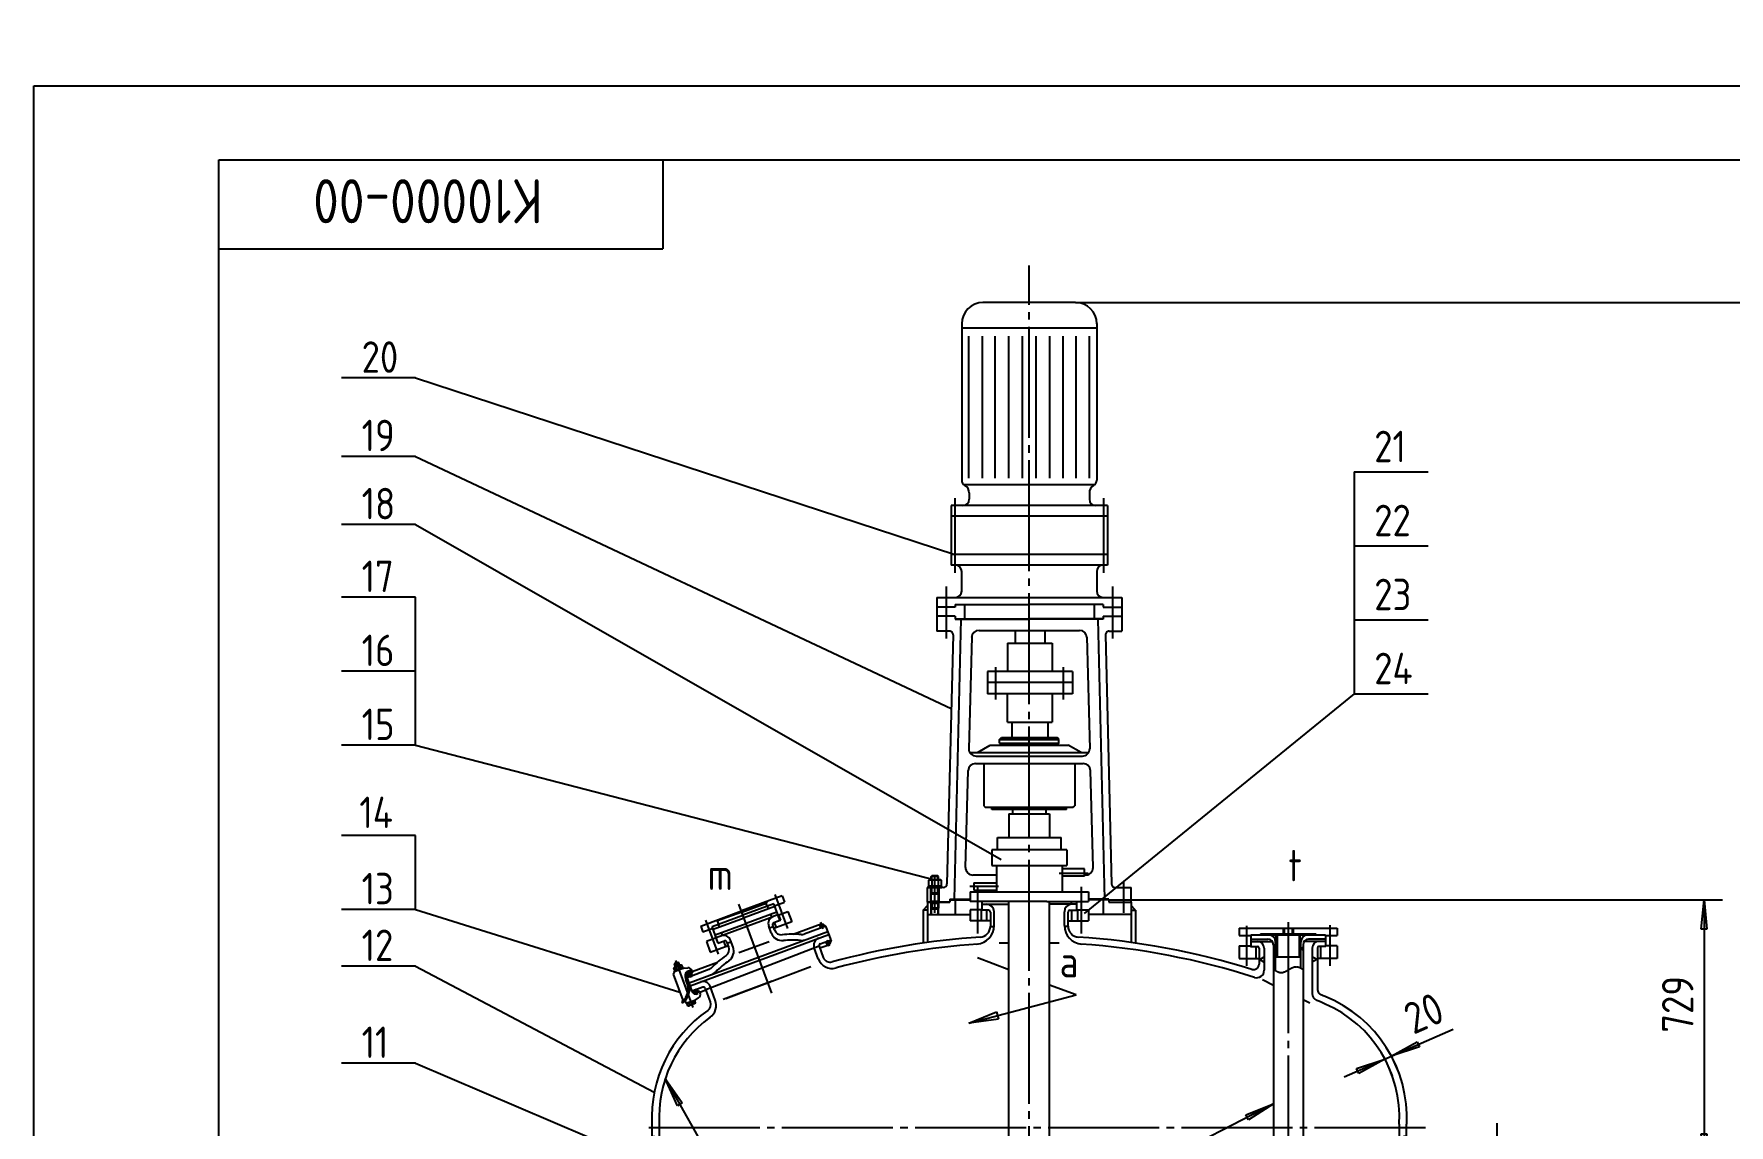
# Model space of a CAD drawing. Extents: x 900 to 66750, y -16816 to 61910.
# Drawn here: x 900.2 to 1129.3, y -3481.4 to -3333.9 of the extents above; entities that cross this region are included whole.
import ezdxf

# ---------------------------------------------------------------- set-up
doc = ezdxf.new("R2010")
doc.units = 0
doc.linetypes.add('DASHDOT', pattern=[18, 15, -1, 1, -1])
doc.layers.get('0').update_dxf_attribs({"linetype": 'DASHDOT'})
for name, color, linetype in [('1', 7, 'CONTINUOUS'), ('11', 3, 'CONTINUOUS'), ('12', 7, 'CONTINUOUS'), ('14', 3, 'CONTINUOUS'), ('16', 134, 'CONTINUOUS'), ('2', 4, 'CONTINUOUS'), ('3', 7, 'CONTINUOUS'), ('5', 3, 'DASHDOT'), ('8', 3, 'CONTINUOUS'), ('97', 1, 'CONTINUOUS')]:
    doc.layers.add(name, color=color, linetype=linetype)
doc.styles.get("Standard").update_dxf_attribs({"font": 'gbenor.shx', "bigfont": 'gbcbig.shx'})
doc.dimstyles.get("Standard").update_dxf_attribs({"dimtxt": 3.5, "dimasz": 4, "dimexe": 2, "dimexo": 0, "dimgap": 1, "dimtad": 1, "dimtoh": 1, "dimdec": 4, "dimzin": 0, "dimdsep": 46, "dimtxsty": 'Standard', "dimcen": 0, "dimadec": 0, "dimazin": 0, "dimtfac": 1, "dimtdec": 4, "dimtmove": 0, "dimatfit": 0, "dimfxl": 1, "dimtolj": 1, "dimtzin": 0, "dimarcsym": 0})

# ---------------------------------------------------------------- blocks, each defined once
blk = doc.blocks.new('Cadt1')
at = {"layer": '1'}
for p, q in [((925.15, -3924.96), (925.15, -3350.96)), ((925.15, -3350.96), (1310.15, -3350.96))]:
    blk.add_line(p, q, dxfattribs=at)
at = {"layer": '2'}
for p, q in [((900.15, -3934.96), (900.15, -3340.96)), ((900.15, -3340.96), (1320.15, -3340.96))]:
    blk.add_line(p, q, dxfattribs=at)
blk = doc.blocks.new('Cadt8')
blk.add_line((983.25, -3481.7), (1088.84, -3481.7))
at = {"layer": '1'}
for p, q in [((983.68, -3481.28), (983.68, -3482.95)), ((984.68, -3481.28), (984.68, -3482.95)), ((1084.68, -3481.28), (1084.68, -3482.95)), ((1085.68, -3482.95), (1085.68, -3481.28, 1)), ((983.68, -3482.95), (984.08, -3482.95, 6.28)), ((1085.68, -3482.95), (1085.28, -3482.95, 6.28))]:
    blk.add_line(p, q, dxfattribs=at)
for centre, radius, start, end in [((1068.04, -3480.4), 17.67, 357.1457, 427.9066), ((1068.04, -3480.32), 16.67, 356.6917, 426.526)]:
    blk.add_arc(centre, radius, start, end, dxfattribs=at)
blk = doc.blocks.new('Cadt9')
at = {"layer": '3'}
for p, q in [((1067.68, -3460.3), (1067.69, -3460.3, 1)), ((1067.69, -3460.3), (1067.69, -3460.31)), ((1067.69, -3460.31), (1067.7, -3460.31)), ((1067.7, -3460.31), (1067.71, -3460.32)), ((1067.71, -3460.32), (1067.72, -3460.33)), ((1067.72, -3460.33), (1067.73, -3460.34)), ((1067.73, -3460.34), (1067.74, -3460.35)), ((1067.74, -3460.35), (1067.76, -3460.36)), ((1067.76, -3460.36), (1067.77, -3460.37)), ((1067.77, -3460.37), (1067.78, -3460.37)), ((1067.78, -3460.37), (1067.8, -3460.38)), ((1067.8, -3460.38), (1067.81, -3460.39)), ((1067.81, -3460.39), (1067.82, -3460.4)), ((1067.82, -3460.4), (1067.84, -3460.41)), ((1067.84, -3460.41), (1067.85, -3460.43)), ((1067.85, -3460.43), (1067.87, -3460.44)), ((1067.87, -3460.44), (1067.88, -3460.45)), ((1067.88, -3460.45), (1067.9, -3460.46)), ((1067.9, -3460.46), (1067.92, -3460.47)), ((1067.92, -3460.47), (1067.94, -3460.48)), ((1067.94, -3460.48), (1067.95, -3460.49)), ((1067.95, -3460.49), (1067.97, -3460.51)), ((1067.97, -3460.51), (1067.99, -3460.52)), ((1067.99, -3460.52), (1068.01, -3460.53)), ((1068.01, -3460.53), (1068.03, -3460.54)), ((1068.03, -3460.54), (1068.05, -3460.55)), ((1068.05, -3460.55), (1068.07, -3460.56)), ((1068.07, -3460.56), (1068.09, -3460.58)), ((1068.09, -3460.58), (1068.11, -3460.59)), ((1068.11, -3460.59), (1068.13, -3460.6)), ((1068.13, -3460.6), (1068.16, -3460.61)), ((1068.16, -3460.61), (1068.18, -3460.62)), ((1068.18, -3460.62), (1068.2, -3460.63)), ((1068.2, -3460.63), (1068.22, -3460.64)), ((1068.22, -3460.64), (1068.24, -3460.65)), ((1068.24, -3460.65), (1068.27, -3460.66)), ((1068.27, -3460.66), (1068.29, -3460.67)), ((1068.29, -3460.67), (1068.31, -3460.68)), ((1068.31, -3460.68), (1068.33, -3460.69)), ((1068.33, -3460.69), (1068.35, -3460.7)), ((1068.35, -3460.7), (1068.38, -3460.71)), ((1068.38, -3460.71), (1068.4, -3460.72)), ((1068.4, -3460.72), (1068.42, -3460.72)), ((1068.42, -3460.72), (1068.44, -3460.73)), ((1068.44, -3460.73), (1068.47, -3460.74)), ((1068.47, -3460.74), (1068.49, -3460.74)), ((1068.49, -3460.74), (1068.51, -3460.75)), ((1068.51, -3460.75), (1068.53, -3460.75)), ((1068.53, -3460.75), (1068.55, -3460.76)), ((1068.55, -3460.76), (1068.58, -3460.76)), ((1068.58, -3460.76), (1068.6, -3460.76)), ((1068.6, -3460.76), (1068.62, -3460.77)), ((1068.62, -3460.77), (1068.64, -3460.77)), ((1068.64, -3460.77), (1068.66, -3460.77)), ((1068.66, -3460.77), (1068.68, -3460.77)), ((1068.68, -3460.77), (1068.7, -3460.77)), ((1068.7, -3460.77), (1068.73, -3460.77)), ((1068.73, -3460.77), (1068.75, -3460.77)), ((1068.75, -3460.77), (1068.77, -3460.77)), ((1068.77, -3460.77), (1068.79, -3460.77)), ((1068.79, -3460.77), (1068.81, -3460.77)), ((1068.81, -3460.77), (1068.83, -3460.77)), ((1068.83, -3460.77), (1068.85, -3460.76)), ((1068.85, -3460.76), (1068.87, -3460.76)), ((1068.87, -3460.76), (1068.89, -3460.76)), ((1068.89, -3460.76), (1068.91, -3460.75)), ((1068.91, -3460.75), (1068.94, -3460.75)), ((1068.94, -3460.75), (1068.96, -3460.75)), ((1068.96, -3460.75), (1068.98, -3460.74)), ((1068.98, -3460.74), (1069, -3460.74)), ((1069, -3460.74), (1069.02, -3460.73)), ((1069.02, -3460.73), (1069.04, -3460.72)), ((1069.04, -3460.72), (1069.06, -3460.72)), ((1069.06, -3460.72), (1069.08, -3460.71)), ((1069.08, -3460.71), (1069.1, -3460.7)), ((1069.1, -3460.7), (1069.12, -3460.7)), ((1069.12, -3460.7), (1069.14, -3460.69)), ((1069.14, -3460.69), (1069.16, -3460.68)), ((1069.16, -3460.68), (1069.18, -3460.67)), ((1069.18, -3460.67), (1069.2, -3460.66)), ((1069.2, -3460.66), (1069.22, -3460.66)), ((1069.22, -3460.66), (1069.25, -3460.65)), ((1069.25, -3460.65), (1069.27, -3460.64)), ((1069.27, -3460.64), (1069.29, -3460.63)), ((1069.29, -3460.63), (1069.31, -3460.62)), ((1069.31, -3460.62), (1069.33, -3460.61)), ((1069.33, -3460.61), (1069.35, -3460.6)), ((1069.35, -3460.6), (1069.37, -3460.59)), ((1069.37, -3460.59), (1069.39, -3460.58)), ((1069.39, -3460.58), (1069.41, -3460.57)), ((1069.41, -3460.57), (1069.43, -3460.56)), ((1069.43, -3460.56), (1069.45, -3460.55)), ((1069.45, -3460.55), (1069.47, -3460.54)), ((1069.47, -3460.54), (1069.49, -3460.52)), ((1069.49, -3460.52), (1069.51, -3460.51)), ((1069.51, -3460.51), (1069.53, -3460.5)), ((1069.53, -3460.5), (1069.55, -3460.49)), ((1069.55, -3460.49), (1069.57, -3460.48)), ((1069.57, -3460.48), (1069.59, -3460.47)), ((1069.59, -3460.47), (1069.61, -3460.46)), ((1069.61, -3460.46), (1069.63, -3460.44)), ((1069.63, -3460.44), (1069.65, -3460.43)), ((1069.65, -3460.43), (1069.67, -3460.42)), ((1069.67, -3460.42), (1069.69, -3460.41)), ((1069.69, -3460.41), (1069.71, -3460.4)), ((1069.71, -3460.4), (1069.73, -3460.39)), ((1069.73, -3460.39), (1069.75, -3460.37)), ((1069.75, -3460.37), (1069.77, -3460.36)), ((1069.77, -3460.36), (1069.79, -3460.35)), ((1069.79, -3460.35), (1069.81, -3460.34)), ((1069.81, -3460.34), (1069.83, -3460.33)), ((1069.83, -3460.33), (1069.85, -3460.31)), ((1069.85, -3460.31), (1069.87, -3460.3)), ((1069.87, -3460.3), (1069.89, -3460.29)), ((1069.89, -3460.29), (1069.91, -3460.28)), ((1069.91, -3460.28), (1069.93, -3460.27)), ((1069.93, -3460.27), (1069.95, -3460.26)), ((1069.95, -3460.26), (1069.97, -3460.24)), ((1069.97, -3460.24), (1069.99, -3460.23)), ((1069.99, -3460.23), (1070.01, -3460.22)), ((1070.01, -3460.22), (1070.03, -3460.21)), ((1070.03, -3460.21), (1070.05, -3460.2)), ((1070.05, -3460.2), (1070.07, -3460.19)), ((1070.07, -3460.19), (1070.09, -3460.18)), ((1070.09, -3460.18), (1070.11, -3460.17)), ((1070.11, -3460.17), (1070.13, -3460.16)), ((1070.13, -3460.16), (1070.15, -3460.15)), ((1070.15, -3460.15), (1070.17, -3460.14)), ((1070.17, -3460.14), (1070.2, -3460.13)), ((1070.2, -3460.13), (1070.22, -3460.12)), ((1070.22, -3460.12), (1070.24, -3460.11)), ((1070.24, -3460.11), (1070.26, -3460.1)), ((1070.26, -3460.1), (1070.28, -3460.09)), ((1070.28, -3460.09), (1070.3, -3460.08)), ((1070.3, -3460.08), (1070.32, -3460.08)), ((1070.32, -3460.08), (1070.34, -3460.07)), ((1070.34, -3460.07), (1070.36, -3460.06)), ((1070.36, -3460.06), (1070.38, -3460.05)), ((1070.38, -3460.05), (1070.4, -3460.04)), ((1070.4, -3460.04), (1070.42, -3460.04)), ((1070.42, -3460.04), (1070.44, -3460.03)), ((1070.44, -3460.03), (1070.46, -3460.03)), ((1070.46, -3460.03), (1070.48, -3460.02)), ((1070.48, -3460.02), (1070.5, -3460.01)), ((1070.5, -3460.01), (1070.52, -3460.01)), ((1070.52, -3460.01), (1070.54, -3460)), ((1070.54, -3460), (1070.57, -3460)), ((1070.57, -3460), (1070.59, -3460)), ((1070.59, -3460), (1070.61, -3459.99)), ((1070.61, -3459.99), (1070.63, -3459.99)), ((1070.63, -3459.99), (1070.65, -3459.99)), ((1070.65, -3459.99), (1070.67, -3459.99)), ((1070.67, -3459.99), (1070.69, -3459.99)), ((1070.69, -3459.99), (1070.72, -3459.99)), ((1070.72, -3459.99), (1070.74, -3459.98)), ((1070.74, -3459.98), (1070.76, -3459.98)), ((1070.76, -3459.98), (1070.78, -3459.99)), ((1070.78, -3459.99), (1070.8, -3459.99)), ((1070.8, -3459.99), (1070.82, -3459.99)), ((1070.82, -3459.99), (1070.85, -3459.99)), ((1070.85, -3459.99), (1070.87, -3459.99)), ((1070.87, -3459.99), (1070.89, -3459.99)), ((1070.89, -3459.99), (1070.91, -3460)), ((1070.91, -3460), (1070.93, -3460)), ((1070.93, -3460), (1070.95, -3460)), ((1070.95, -3460), (1070.98, -3460.01)), ((1070.98, -3460.01), (1071, -3460.01)), ((1071, -3460.01), (1071.02, -3460.02)), ((1071.02, -3460.02), (1071.04, -3460.02)), ((1071.04, -3460.02), (1071.06, -3460.03)), ((1071.06, -3460.03), (1071.08, -3460.03)), ((1071.08, -3460.03), (1071.1, -3460.04)), ((1071.1, -3460.04), (1071.12, -3460.05)), ((1071.12, -3460.05), (1071.14, -3460.05)), ((1071.14, -3460.05), (1071.16, -3460.06)), ((1071.16, -3460.06), (1071.18, -3460.07)), ((1071.18, -3460.07), (1071.2, -3460.08)), ((1071.2, -3460.08), (1071.22, -3460.09)), ((1071.22, -3460.09), (1071.25, -3460.1)), ((1071.25, -3460.1), (1071.27, -3460.1)), ((1071.27, -3460.1), (1071.29, -3460.11)), ((1071.29, -3460.11), (1071.31, -3460.12)), ((1071.31, -3460.12), (1071.33, -3460.14)), ((1071.33, -3460.14), (1071.35, -3460.15)), ((1071.35, -3460.15), (1071.37, -3460.16)), ((1071.37, -3460.16), (1071.39, -3460.17)), ((1071.39, -3460.17), (1071.41, -3460.18)), ((1071.41, -3460.18), (1071.44, -3460.2)), ((1071.44, -3460.2), (1071.46, -3460.21)), ((1071.46, -3460.21), (1071.48, -3460.23)), ((1071.48, -3460.23), (1071.5, -3460.24)), ((1071.5, -3460.24), (1071.53, -3460.26)), ((1071.53, -3460.26), (1071.55, -3460.27)), ((1071.55, -3460.27), (1071.57, -3460.29)), ((1071.57, -3460.29), (1071.59, -3460.3)), ((1071.59, -3460.3), (1071.62, -3460.32)), ((1071.62, -3460.32), (1071.63, -3460.33)), ((1071.63, -3460.33), (1071.65, -3460.34)), ((1071.65, -3460.34), (1071.67, -3460.36)), ((1071.67, -3460.36), (1071.68, -3460.37))]:
    blk.add_line(p, q, dxfattribs=at)
blk = doc.blocks.new('*D9')
at = {"layer": '8'}
for p, q in [((1077.24, -3474.87), (1091.98, -3468.41)), ((1083.61, -3472.08), (1087.12, -3470.13)), ((1087.42, -3470.82), (1083.61, -3472.08)), ((1087.12, -3470.13), (1087.42, -3470.82)), ((1078.92, -3473.73), (1082.73, -3472.46)), ((1082.73, -3472.46), (1079.22, -3474.41)), ((1082.67, -3472.33), (1083.73, -3474.75)), ((1083.55, -3471.95), (1084.61, -3474.37)), ((1079.22, -3474.41), (1078.92, -3473.73))]:
    blk.add_line(p, q, dxfattribs=at)
at = {"layer": '12', "insert": (1086.59, -3469.21), "char_height": 4.25, "width": 65536, "attachment_point": 7, "rotation": 23.6876}
blk.add_mtext('20', dxfattribs=at)
blk = doc.blocks.new('Cadt11')
at = {"layer": '8'}
for p, q in [((985.49, -3475.1), (987.78, -3478.4, 1)), ((987.12, -3478.77), (985.49, -3475.1)), ((985.49, -3475.1), (1001.13, -3502.91)), ((987.78, -3478.4), (987.12, -3478.77)), ((1001.13, -3502.91), (1020.33, -3502.91))]:
    blk.add_line(p, q, dxfattribs=at)
blk = doc.blocks.new('*D12')
at = {"layer": '8'}
for p, q in [((1034.68, -3652.16), (1105.58, -3652.16)), ((1102.71, -3656.16), (1103.08, -3652.16)), ((1103.08, -3652.16), (1103.46, -3656.16)), ((1103.08, -3652.16), (1103.08, -3662.16)), ((1103.46, -3656.16), (1102.71, -3656.16)), ((1103.08, -3662.16), (1102.71, -3658.16)), ((1102.71, -3658.16), (1103.46, -3658.16)), ((1103.46, -3658.16), (1103.08, -3662.16)), ((1044, -3662.16), (1105.58, -3662.16))]:
    blk.add_line(p, q, dxfattribs=at)
at = {"layer": '12', "insert": (1101.65, -3660.89), "char_height": 4.25, "width": 65536, "attachment_point": 7, "rotation": 90}
blk.add_mtext('200', dxfattribs=at)
blk = doc.blocks.new('*D26')
at = {"layer": '8'}
for p, q in [((1097.88, -3481.15), (1097.88, -3500.65)), ((1097.88, -3487.15), (1097.51, -3483.15, 1)), ((1097.51, -3483.15), (1098.26, -3483.15)), ((1098.26, -3483.15), (1097.88, -3487.15)), ((1088.28, -3487.15), (1100.38, -3487.15)), ((1086.28, -3494.65), (1100.38, -3494.65)), ((1097.51, -3498.65), (1097.88, -3494.65)), ((1097.88, -3494.65), (1098.26, -3498.65)), ((1098.26, -3498.65), (1097.51, -3498.65))]:
    blk.add_line(p, q, dxfattribs=at)
at = {"layer": '12', "insert": (1096.45, -3494.2), "char_height": 4.25, "width": 65536, "attachment_point": 7, "rotation": 90}
blk.add_mtext('150', dxfattribs=at)
blk = doc.blocks.new('Cadt28')
at = {"layer": '8'}
for p, q in [((1067.68, -3478.52), (1020.33, -3502.91)), ((1063.95, -3480.02), (1067.68, -3478.52)), ((1064.3, -3480.68), (1063.95, -3480.02)), ((1067.68, -3478.52), (1064.3, -3480.68, 1))]:
    blk.add_line(p, q, dxfattribs=at)
blk = doc.blocks.new('*D34')
at = {"layer": '8'}
for p, q in [((1045.43, -3450.93), (1128.38, -3450.93)), ((1125.51, -3454.93), (1125.88, -3450.93)), ((1125.88, -3450.93), (1126.26, -3454.93, 1)), ((1125.88, -3450.93), (1125.88, -3486.55)), ((1126.26, -3454.93), (1125.51, -3454.93)), ((1125.88, -3486.55), (1125.51, -3482.55)), ((1125.51, -3482.55), (1126.26, -3482.55)), ((1126.26, -3482.55), (1125.88, -3486.55)), ((1088.27, -3486.55), (1128.38, -3486.55))]:
    blk.add_line(p, q, dxfattribs=at)
at = {"layer": '12', "insert": (1124.45, -3468.91), "char_height": 4.25, "width": 65536, "attachment_point": 7, "rotation": 90}
blk.add_mtext('729', dxfattribs=at)
blk = doc.blocks.new('*D37')
at = {"layer": '8'}
for p, q in [((1075.63, -3599.7), (1105.68, -3599.7)), ((1102.81, -3603.7), (1103.18, -3599.7)), ((1103.18, -3599.7), (1103.56, -3603.7)), ((1103.18, -3652.16), (1103.18, -3599.7)), ((1103.56, -3603.7), (1102.81, -3603.7)), ((1103.18, -3652.16), (1102.81, -3648.16)), ((1102.81, -3648.16), (1103.56, -3648.16)), ((1103.56, -3648.16), (1103.18, -3652.16)), ((1034.68, -3652.16), (1105.68, -3652.16))]:
    blk.add_line(p, q, dxfattribs=at)
at = {"layer": '12', "insert": (1101.75, -3626.12), "char_height": 4.25, "width": 65536, "attachment_point": 7, "rotation": 90}
blk.add_mtext('1050', dxfattribs=at)
blk = doc.blocks.new('*D38')
at = {"layer": '8'}
for p, q in [((1013.81, -3780.39), (1055.55, -3724.2)), ((1052.87, -3727.19), (1055.55, -3724.2)), ((1055.55, -3724.2), (1053.47, -3727.64)), ((1053.47, -3727.64), (1052.87, -3727.19)), ((1013.81, -3780.39), (1015.89, -3776.96)), ((1016.49, -3777.4), (1013.81, -3780.39)), ((1015.89, -3776.96), (1016.49, -3777.4))]:
    blk.add_line(p, q, dxfattribs=at)
at = {"layer": '12', "insert": (1043.76, -3737.69), "char_height": 4.25, "width": 65536, "attachment_point": 7, "rotation": 53.3889}
blk.add_mtext('%%c1400', dxfattribs=at)
blk = doc.blocks.new('Cadt40')
at = {"layer": '2'}
for p, q in [((1031.93, -3460.39), (1027.7, -3458.8)), ((1026.5, -3467.6), (1041, -3463.8)), ((1041, -3463.8), (1037.43, -3462.46)), ((1026.5, -3467.6), (1030.24, -3466.1, 1)), ((1030.24, -3466.1), (1030.5, -3467.07)), ((1030.5, -3467.07), (1026.5, -3467.6))]:
    blk.add_line(p, q, dxfattribs=at)
blk = doc.blocks.new('*D42')
at = {"layer": '8'}
for p, q in [((1040.93, -3370.22), (1146.77, -3370.22)), ((1143.9, -3374.22), (1144.27, -3370.22)), ((1144.27, -3370.22), (1144.65, -3374.22)), ((1144.27, -3671.1), (1144.27, -3370.22)), ((1144.65, -3374.22), (1143.9, -3374.22)), ((1144.27, -3671.1), (1143.9, -3667.1, 1)), ((1143.9, -3667.1), (1144.65, -3667.1)), ((1144.65, -3667.1), (1144.27, -3671.1)), ((1056.13, -3671.1), (1146.77, -3671.1))]:
    blk.add_line(p, q, dxfattribs=at)
at = {"layer": '12', "insert": (1142.84, -3510.56), "char_height": 4.25, "width": 65536, "attachment_point": 7, "rotation": 90}
blk.add_mtext('6130', dxfattribs=at)

msp = doc.modelspace()

# ---------------------------------------------------------------- linework, layer by layer
for p, q in [((1034.68087, -3676.52269), (1034.68087, -3365.2474)), ((1024.63391, -3396.66307), (1024.63391, -3406.73814, 6.28319)), ((1044.7278, -3396.66307), (1044.7278, -3406.73814, 6.28319)), ((1023.43085, -3408.58673), (1023.43085, -3415.62923, 6.28319)), ((1045.93085, -3408.58673), (1045.93085, -3415.62923)), ((1030.10387, -3419.50761), (1030.10387, -3423.88061)), ((1039.25787, -3419.50761), (1039.25787, -3423.88061)), ((1021.93085, -3452.70251), (1021.93085, -3447.84838, 6.28319)), ((1038.74246, -3447.33658), (1042.65246, -3447.33658)), ((1030.51927, -3449.16215), (1026.64717, -3449.16215)), ((1027.68087, -3449.21042), (1027.68087, -3455.51042, 6.28319)), ((1041.68087, -3449.21042), (1041.68087, -3455.51042)), ((1047.43085, -3448.48341), (1047.43085, -3452.71641))]:
    msp.add_line(p, q)
at = {"layer": '1'}
for p, q in [((985.15144, -3350.95856), (985.15144, -3362.95856)), ((925.15144, -3362.95856), (985.15144, -3362.95856)), ((1040.93344, -3370.22451), (1028.42068, -3370.22451)), ((1040.93344, -3370.22451), (1028.42068, -3370.22451)), ((1025.55078, -3373.66839), (1043.80334, -3373.66839)), ((1025.55458, -3373.06317), (1025.55458, -3394.2178, 6.28319)), ((1026.52977, -3393.95446), (1026.52977, -3374.77151)), ((1028.34068, -3393.95446), (1028.34068, -3374.77151)), ((1030.08443, -3393.95446), (1030.08443, -3374.77151)), ((1031.92403, -3393.95446), (1031.92403, -3374.77151)), ((1033.76192, -3393.95446), (1033.76192, -3374.77151)), ((1035.59982, -3393.95446), (1035.59982, -3374.77151)), ((1037.4377, -3393.95446), (1037.4377, -3374.77151)), ((1039.27731, -3393.95446), (1039.27731, -3374.77151)), ((1041.02106, -3393.95446), (1041.02106, -3374.77151)), ((1042.83197, -3393.95446), (1042.83197, -3374.77151)), ((1043.80714, -3373.06317), (1043.80714, -3394.2178)), ((1025.79024, -3394.80963), (1043.57148, -3394.80963)), ((1045.24209, -3397.67953), (1024.11963, -3397.67953, 6.28319)), ((1024.11963, -3397.67953), (1024.11963, -3405.71525)), ((1026.55904, -3395.95759), (1026.55904, -3396.81856)), ((1042.80268, -3395.95759), (1042.80268, -3396.81856, 6.28319)), ((1045.24209, -3397.67953), (1045.24209, -3405.71525)), ((1045.24209, -3399.11448), (1024.11963, -3399.11448)), ((1045.24209, -3404.2803), (1024.11963, -3404.2803)), ((1045.24209, -3405.71525), (1024.11963, -3405.71525)), ((1025.55458, -3409.21653), (1025.55458, -3406.57622, 6.28319)), ((1043.80714, -3406.57622), (1043.80714, -3409.21653)), ((1022.18085, -3410.0775), (1047.18085, -3410.0775)), ((1022.18085, -3410.0775), (1022.18085, -3414.62923)), ((1024.68085, -3411.37923), (1022.18085, -3411.37923)), ((1024.68085, -3411.02923), (1024.68085, -3411.37923)), ((1024.68085, -3411.02923), (1034.68085, -3411.02923, 6.28319)), ((1025.93085, -3411.02923), (1025.93085, -3412.97923)), ((1044.68085, -3411.02923), (1034.68085, -3411.02923)), ((1043.43085, -3411.02923), (1043.43085, -3413.02923)), ((1044.68085, -3411.02923), (1044.68085, -3411.37923)), ((1044.68085, -3411.37923), (1047.18085, -3411.37923)), ((1047.18085, -3410.0775), (1047.18085, -3414.62923)), ((1024.68085, -3412.62923), (1022.18085, -3412.62923)), ((1025.4342, -3413.02923), (1024.50866, -3450.87923)), ((1024.68085, -3412.62923), (1024.68085, -3413.02923)), ((1024.68085, -3412.97923), (1034.68085, -3412.97923)), ((1024.68085, -3413.02923), (1034.68085, -3413.02923)), ((1044.68085, -3412.97923), (1034.68085, -3412.97923)), ((1044.68085, -3413.02923), (1034.68085, -3413.02923)), ((1043.92753, -3413.02923), (1044.85308, -3450.87923)), ((1044.68085, -3412.62923), (1047.18085, -3412.62923)), ((1044.68085, -3412.62923), (1044.68085, -3413.02923)), ((1023.88307, -3414.62923), (1022.18085, -3414.62923)), ((1024.38294, -3415.14057), (1023.56013, -3448.78923)), ((1026.89959, -3415.42734), (1026.50364, -3430.53898)), ((1027.89438, -3414.52923), (1041.46732, -3414.52923, 6.28319)), ((1032.75644, -3414.52923), (1032.75644, -3416.27077)), ((1036.7743, -3414.52923), (1036.7743, -3416.27077)), ((1042.46215, -3415.42734), (1042.85809, -3430.53898, 6.28319)), ((1044.97876, -3415.14057), (1045.80157, -3448.78923)), ((1045.47864, -3414.62923), (1047.18085, -3414.62923)), ((1031.75197, -3416.27077), (1037.77876, -3416.27077)), ((1031.75197, -3416.27077), (1031.75197, -3420.07003)), ((1037.77876, -3416.27077), (1037.77876, -3420.07003)), ((1040.50517, -3420.07003), (1029.02557, -3420.07003)), ((1029.02557, -3420.07003), (1029.02557, -3423.1236)), ((1040.50517, -3420.07003), (1040.50517, -3423.1236)), ((1040.50517, -3421.59681), (1029.02557, -3421.59681)), ((1040.50517, -3423.1236), (1029.02557, -3423.1236)), ((1031.75197, -3426.92286), (1031.75197, -3423.1236)), ((1037.77876, -3423.1236), (1037.77876, -3426.92286)), ((1031.75197, -3426.92286), (1037.77876, -3426.92286)), ((1032.32595, -3427.03278), (1032.32595, -3429.02923)), ((1037.20478, -3426.92286), (1037.20478, -3429.02923)), ((1030.67335, -3429.27923), (1030.92335, -3429.02923)), ((1030.67335, -3429.27923), (1038.68835, -3429.27923)), ((1030.67335, -3429.77923), (1030.67335, -3429.27923, 6.28319)), ((1030.67335, -3429.77923), (1038.68835, -3429.77923)), ((1030.67335, -3429.77923), (1030.92367, -3430.02955)), ((1030.92335, -3429.02923), (1038.43835, -3429.02923)), ((1038.68835, -3429.77923), (1038.43803, -3430.02955)), ((1038.68835, -3429.27923), (1038.43835, -3429.02923)), ((1038.68835, -3429.77923), (1038.68835, -3429.27923)), ((1026.78639, -3431.02923), (1042.64414, -3431.02923)), ((1027.50359, -3431.52923), (1041.85814, -3431.52923)), ((1027.68285, -3431.02923), (1029.4149, -3430.02923)), ((1029.4149, -3430.02923), (1039.9468, -3430.02923)), ((1041.67885, -3431.02923), (1039.9468, -3430.02923)), ((1026.06546, -3446.58082), (1026.4208, -3433.45147)), ((1027.41778, -3432.52923), (1041.94396, -3432.52923, 6.28319)), ((1028.53385, -3432.52923), (1028.53385, -3438.22923)), ((1040.82785, -3432.52923), (1040.82785, -3438.22923)), ((1043.29627, -3446.58082), (1042.94093, -3433.45147)), ((1028.53385, -3438.22923), (1028.78385, -3438.47923)), ((1040.57785, -3438.47923), (1028.78385, -3438.47923)), ((1029.64135, -3438.72923), (1029.64135, -3438.47923)), ((1039.72035, -3438.72923), (1029.64135, -3438.72923)), ((1032.43085, -3438.72923), (1032.43085, -3439.32923)), ((1036.93085, -3438.72923), (1036.93085, -3439.32923)), ((1039.72035, -3438.72923), (1039.72035, -3438.47923)), ((1040.57785, -3438.47923), (1040.82785, -3438.22923)), ((1031.93087, -3439.32923), (1037.43087, -3439.32923)), ((1031.93087, -3439.32923), (1031.93087, -3442.52923)), ((1037.43087, -3439.32923), (1037.43087, -3442.52923)), ((1021.43085, -3447.79173), (1021.53085, -3447.69173)), ((1022.43085, -3447.79173), (1021.43085, -3447.79173)), ((1021.43085, -3448.22923), (1021.43085, -3447.79173)), ((1022.33085, -3447.69173), (1021.53085, -3447.69173)), ((1022.43085, -3447.79173), (1022.33085, -3447.69173)), ((1022.43085, -3448.22923), (1022.43085, -3447.79173)), ((1027.07164, -3447.58306), (1030.2439, -3447.58306)), ((1001.28959, -3450.4148), (995.77918, -3452.45218)), ((1001.28959, -3450.4148), (1001.6017, -3451.25895)), ((1020.93085, -3451.27923), (1020.93085, -3449.27923)), ((1023.06023, -3449.27923), (1020.93085, -3449.27923)), ((1021.00585, -3449.12923), (1022.85585, -3449.12923)), ((1021.00585, -3449.27923), (1021.00585, -3449.12923)), ((1021.00585, -3449.27923), (1022.85585, -3449.27923)), ((1021.08907, -3448.29434), (1021.20185, -3448.22923)), ((1021.08907, -3449.08923), (1021.08907, -3448.29434)), ((1022.77263, -3449.08923), (1021.08907, -3449.08923)), ((1021.20185, -3448.22923), (1022.65985, -3448.22923, 6.28319)), ((1021.20185, -3449.08923), (1021.20185, -3449.12923)), ((1021.20185, -3449.12923), (1022.65985, -3449.12923)), ((1021.35585, -3451.27923), (1021.35585, -3449.27923)), ((1021.40585, -3449.27923), (1021.40585, -3449.12923)), ((1021.43085, -3449.99173), (1021.43085, -3449.27923)), ((1021.43085, -3449.99173), (1022.43085, -3449.99173)), ((1021.53085, -3450.09173), (1021.43085, -3449.99173)), ((1021.43085, -3450.17923), (1021.53085, -3450.09173)), ((1022.43085, -3450.17923), (1021.43085, -3450.17923)), ((1021.43085, -3451.19173), (1021.43085, -3450.17923)), ((1021.50996, -3448.29434), (1021.50996, -3449.08923)), ((1021.59752, -3450.09173), (1022.26418, -3450.09173)), ((1022.33085, -3450.09173), (1022.43085, -3449.99173)), ((1022.43085, -3450.17923), (1022.33085, -3450.09173)), ((1022.35174, -3448.29434), (1022.35174, -3449.08923)), ((1022.43085, -3449.99173), (1022.43085, -3449.27923)), ((1022.43085, -3451.19173), (1022.43085, -3450.17923)), ((1022.45585, -3449.27923), (1022.45585, -3449.12923)), ((1022.50585, -3451.27923), (1022.50585, -3449.27923)), ((1022.65985, -3448.22923), (1022.77263, -3448.29434)), ((1022.65985, -3449.12923), (1022.65985, -3449.08923)), ((1022.77263, -3448.29434), (1022.77263, -3449.08923)), ((1022.85585, -3449.27923), (1022.85585, -3449.12923)), ((1046.30147, -3449.27923), (1048.43085, -3449.27923)), ((1046.30147, -3449.27923), (1047.93085, -3449.27923)), ((1048.43085, -3451.27923), (1048.43085, -3449.27923)), ((990.26876, -3454.48957), (995.77918, -3452.45218)), ((995.83119, -3452.59287), (992.54839, -3453.80663)), ((995.83119, -3452.59287), (999.114, -3451.37911)), ((1000.1611, -3451.47174), (995.98725, -3453.01495)), ((1000.29981, -3451.84692), (996.12596, -3453.39013)), ((1000.57724, -3452.59727), (996.40339, -3454.14048)), ((999.20267, -3451.1864), (999.114, -3451.37911)), ((999.27005, -3451.80119), (999.114, -3451.37911)), ((999.45566, -3452.15903), (999.31695, -3451.78385)), ((1000.99339, -3453.7228), (1000.1611, -3451.47174)), ((1000.26513, -3451.75312), (1001.6017, -3451.25895)), ((1000.7333, -3453.01935), (1002.06987, -3452.52517)), ((1002.06987, -3452.52517), (1002.59005, -3453.93209)), ((1020.33085, -3452.32923), (1020.93085, -3451.72923)), ((1020.93085, -3452.32923), (1020.33085, -3452.32923)), ((1020.33085, -3452.32923), (1020.33085, -3456.79456)), ((1020.93085, -3451.27923), (1023.93085, -3451.27923)), ((1023.93085, -3451.27923), (1020.93085, -3451.27923)), ((1020.93085, -3451.27923), (1020.93085, -3456.71028)), ((1021.43085, -3451.19173), (1021.53085, -3451.27923)), ((1022.43085, -3451.19173), (1021.43085, -3451.19173)), ((1021.53085, -3451.27923), (1021.43085, -3451.37923)), ((1021.43085, -3451.37923), (1022.43085, -3451.37923)), ((1021.43085, -3451.37923), (1021.43085, -3452.09173)), ((1022.43085, -3452.09173), (1021.43085, -3452.09173)), ((1021.43085, -3452.09173), (1021.53085, -3452.19173)), ((1021.48085, -3452.92923), (1021.48085, -3452.14173)), ((1022.33085, -3452.19173), (1021.53085, -3452.19173)), ((1021.59752, -3451.27923), (1022.26418, -3451.27923)), ((1022.43085, -3451.19173), (1022.33085, -3451.27923)), ((1022.33085, -3451.27923), (1022.43085, -3451.37923)), ((1022.43085, -3452.09173), (1022.33085, -3452.19173)), ((1022.38085, -3452.92923), (1022.38085, -3452.14173)), ((1022.43085, -3451.37923), (1022.43085, -3452.09173)), ((1023.93085, -3450.87923), (1023.93085, -3451.27923, 6.28319)), ((1023.93085, -3450.87923), (1026.68087, -3450.87923, 6.28319)), ((1023.93085, -3450.92923), (1023.93085, -3451.27923)), ((1023.93085, -3450.92923), (1026.68087, -3450.92923)), ((1024.68087, -3450.92923), (1024.68087, -3452.92923)), ((1031.93087, -3595.644), (1031.93087, -3451.15216)), ((1031.93087, -3516.32075), (1031.93087, -3451.42988)), ((1037.43087, -3644.9411), (1037.43087, -3451.15216)), ((1045.43085, -3450.87923), (1042.68087, -3450.87923)), ((1045.43085, -3450.92923), (1042.68087, -3450.92923)), ((1044.68087, -3450.92923), (1044.68087, -3452.92923)), ((1045.43085, -3450.87923), (1045.43085, -3451.27923)), ((1045.43085, -3450.92923), (1045.43085, -3451.27923, 6.28319)), ((1045.43085, -3451.27923), (1048.43088, -3451.27923)), ((1045.43085, -3451.27923), (1048.43085, -3451.27923)), ((1048.43088, -3451.27923), (1048.43088, -3456.71028)), ((1049.03088, -3452.32923), (1048.43088, -3451.72923)), ((1048.43088, -3452.32923), (1049.03088, -3452.32923)), ((1049.03088, -3452.32923), (1049.03088, -3456.79456)), ((990.26876, -3454.48957), (990.58087, -3455.33371)), ((991.91744, -3454.83954), (990.58087, -3455.33371)), ((991.8134, -3454.55816), (995.98725, -3453.01495)), ((992.64569, -3456.80922), (991.8134, -3454.55816)), ((991.95212, -3454.93334), (996.12596, -3453.39013)), ((992.22955, -3455.68369), (996.40339, -3454.14048)), ((992.35568, -3453.71796), (992.54839, -3453.80663, 6.28319)), ((992.36826, -3456.05887), (1000.0594, -3453.2152)), ((992.70445, -3454.22871), (992.54839, -3453.80663)), ((992.79627, -3454.62123), (992.65755, -3454.24605)), ((999.80813, -3455.4192), (999.46824, -3454.49993)), ((999.55494, -3454.73442), (1000.07081, -3454.54369)), ((999.87181, -3453.28456), (999.73309, -3452.90938)), ((1000.24754, -3455.02168), (1000.00145, -3454.3561)), ((1000.71596, -3452.97245), (1000.0594, -3453.2152)), ((1001.04029, -3453.70546), (1000.14924, -3454.03491)), ((1000.99339, -3453.7228), (1000.14924, -3454.03491, 6.28319)), ((1002.59005, -3453.93209), (1000.17485, -3454.82507)), ((1000.50313, -3454.70369), (1000.24303, -3454.00023)), ((1000.99339, -3453.7228), (1000.71596, -3452.97245)), ((1000.78019, -3453.00201), (1001.04029, -3453.70546)), ((1002.75124, -3455.59867), (1006.55157, -3454.19357)), ((1007.19393, -3454.48915), (1004.25854, -3455.57446)), ((1007.19393, -3454.48915), (1006.77015, -3454.21567)), ((1007.88751, -3456.36503), (1007.19393, -3454.48915)), ((1020.93085, -3452.92923), (1026.68087, -3452.92923)), ((1048.43088, -3452.92923), (1042.68087, -3452.92923)), ((1063.05587, -3454.75989), (1063.05587, -3455.75989)), ((1063.05587, -3454.75989), (1076.30587, -3454.75989)), ((1069.14087, -3454.75989), (1069.14087, -3455.55989)), ((1070.22087, -3454.75989), (1070.22087, -3455.55989)), ((1076.30587, -3454.75989), (1076.30587, -3455.75989)), ((988.7125, -3462.17527), (1007.47136, -3455.2395)), ((988.85121, -3462.55045), (1007.61008, -3455.61468)), ((1006.28489, -3457.22097), (990.973, -3463.09866)), ((992.3856, -3456.10576), (991.04903, -3456.59994)), ((991.04903, -3456.59994), (991.56922, -3458.00685)), ((991.56922, -3458.00685), (993.98442, -3457.11387)), ((992.3387, -3456.1231), (992.5988, -3456.82656)), ((992.5988, -3456.82656), (993.48984, -3456.49711)), ((993.21241, -3455.74676), (993.0737, -3455.37158)), ((993.65614, -3457.23525), (993.39605, -3456.53179, 6.28319)), ((994.05711, -3457.31048), (993.81103, -3456.6449, 6.28319)), ((994.39625, -3456.64176), (993.88038, -3456.83249)), ((994.64944, -3457.32654), (994.30955, -3456.40727, 6.28319)), ((999.53981, -3456.6058), (995.41765, -3458.1299, 6.28319)), ((1006.28489, -3457.22097), (1006.84208, -3458.72799, 6.28319)), ((1006.38995, -3457.45181), (1007.59193, -3457.0074)), ((1006.4337, -3456.90255), (1007.88751, -3456.36503, 6.28319)), ((1007.88751, -3456.36503), (1007.74306, -3456.84998)), ((1031.93087, -3456.80281), (1030.63143, -3456.80281)), ((1038.70781, -3456.80281), (1037.43087, -3456.80281, 6.28319)), ((1063.05587, -3455.75989), (1064.63087, -3455.75989)), ((1063.05587, -3457.15989), (1064.63087, -3457.15989)), ((1063.05587, -3457.15989), (1063.05587, -3458.85989)), ((1064.58087, -3457.25989), (1064.58087, -3457.15989)), ((1064.58087, -3457.25989), (1065.53087, -3457.25989)), ((1064.63087, -3455.65989), (1066.98087, -3455.65989)), ((1064.63087, -3455.65989), (1064.63087, -3456.55989)), ((1064.63087, -3456.25989), (1066.93087, -3456.25989)), ((1064.63087, -3456.55989), (1064.63087, -3457.25989)), ((1064.63087, -3456.55989), (1067.53087, -3456.55989, 6.28319)), ((1064.63087, -3457.25989), (1065.55246, -3457.25989, 6.28319)), ((1065.30587, -3457.25989), (1065.30587, -3458.85989)), ((1065.93087, -3455.55989), (1073.43087, -3455.55989, 6.28319)), ((1065.93087, -3455.55989), (1065.93087, -3455.65989)), ((1066.90283, -3455.65989), (1072.38087, -3455.65989, 6.28319)), ((1067.68087, -3457.03483), (1067.68087, -3585.47423, 6.28319)), ((1067.98087, -3457.50989), (1067.68087, -3457.33668)), ((1067.98087, -3460.51012), (1067.98087, -3456.65989)), ((1068.20587, -3455.65989), (1068.20587, -3458.65989)), ((1071.15587, -3455.65989), (1071.15587, -3458.65989)), ((1071.38087, -3460.16523), (1071.38087, -3456.65989)), ((1071.38087, -3457.50989), (1071.68087, -3457.33668)), ((1071.68087, -3457.00989), (1071.68087, -3585.47423)), ((1074.73087, -3456.55989), (1071.83087, -3456.55989, 6.28319)), ((1074.73087, -3456.55989), (1072.20587, -3456.55989)), ((1072.38087, -3455.65989), (1074.73087, -3455.65989)), ((1074.73087, -3456.25989), (1072.43087, -3456.25989)), ((1073.43087, -3455.55989), (1073.43087, -3455.65989)), ((1074.78087, -3457.25989), (1073.82279, -3457.25989)), ((1074.73087, -3457.25989), (1073.83087, -3457.25989)), ((1074.05587, -3457.25989), (1074.05587, -3458.85989)), ((1074.73087, -3455.65989), (1074.73087, -3456.55989)), ((1074.73087, -3455.75989), (1076.30587, -3455.75989)), ((1074.73087, -3456.55989), (1074.73087, -3457.25989)), ((1076.30587, -3457.15989), (1074.73087, -3457.15989)), ((1074.78087, -3457.25989), (1074.78087, -3457.15989)), ((1076.30587, -3457.15989), (1076.30587, -3458.85989, 6.28319)), ((986.71769, -3459.60219), (987.28046, -3459.39412)), ((986.76203, -3459.50583), (986.71769, -3459.60219)), ((986.8801, -3460.04147), (986.71769, -3459.60219)), ((986.76203, -3459.50583), (987.18411, -3459.34978)), ((987.18411, -3459.34978), (987.28046, -3459.39412)), ((987.44287, -3459.83341), (987.28046, -3459.39412)), ((989.12577, -3460.63646), (992.53097, -3459.37745)), ((1006.1645, -3458.9139), (1005.61201, -3457.41959, 6.28319)), ((1063.05587, -3458.85989), (1065.73087, -3458.85989)), ((1065.73087, -3457.45989), (1065.73087, -3459.63616)), ((1065.83087, -3459.00659), (1065.73087, -3459.00659)), ((1065.83087, -3459.00659), (1066.43087, -3458.66018)), ((1065.83087, -3459.00659), (1066.43087, -3459.353)), ((1066.43087, -3457.45989), (1066.43087, -3460.4747, 6.28319)), ((1067.98087, -3457.50989), (1067.68087, -3457.68309, 6.28319)), ((1067.98087, -3458.65989), (1071.38087, -3458.65989)), ((1071.38087, -3457.50989), (1071.68087, -3457.68309)), ((1072.93087, -3457.45989), (1072.93087, -3463.61841, 6.28319)), ((1073.53087, -3459.00659), (1072.93087, -3458.66018)), ((1073.53087, -3459.00659), (1072.93087, -3459.353)), ((1073.63087, -3459.00659), (1073.53087, -3459.00659)), ((1073.63087, -3457.45989), (1073.63087, -3463.08445, 6.28319)), ((1076.30587, -3458.85989), (1073.63087, -3458.85989)), ((986.72052, -3460.61914), (986.56661, -3460.99588)), ((986.56661, -3460.99588), (987.87098, -3464.52393, 6.28319)), ((986.64998, -3460.12655), (986.64487, -3460.18841)), ((986.76407, -3460.51083), (986.64487, -3460.18841)), ((986.76407, -3460.51083), (986.64487, -3460.18841)), ((986.64998, -3460.12655), (987.67299, -3459.74833, 6.28319)), ((986.69053, -3460.53802), (986.83442, -3460.48483)), ((986.72052, -3460.61914), (986.69053, -3460.53802)), ((986.72052, -3460.61914), (987.63131, -3460.28241)), ((986.76407, -3460.51083), (987.83632, -3460.11441, 6.28319)), ((987.76597, -3460.14042), (986.83442, -3460.48483)), ((987.03213, -3460.41173), (986.91943, -3460.10689)), ((987.56826, -3460.21352), (987.45556, -3459.90868)), ((987.61157, -3460.2897), (987.93985, -3460.16833)), ((987.67299, -3459.74833), (987.71712, -3459.79199)), ((987.83632, -3460.11441), (987.71712, -3459.79199)), ((987.83632, -3460.11441), (987.71712, -3459.79199)), ((987.76597, -3460.14042), (987.90986, -3460.08722)), ((987.90986, -3460.08722), (987.93985, -3460.16833)), ((987.93985, -3460.16833), (988.53232, -3460.13973)), ((988.44106, -3462.22196), (988.26883, -3461.75611, 6.28319)), ((988.43507, -3461.42492), (991.37046, -3460.33961)), ((989.12864, -3463.3008), (988.43507, -3461.42492)), ((988.45171, -3461.697), (988.62117, -3462.15537)), ((988.73064, -3460.78255), (988.83899, -3460.74249)), ((989.13078, -3460.79419), (989.05965, -3460.82049)), ((989.07471, -3460.49836), (989.16034, -3460.72995, 6.28319)), ((993.65688, -3464.28412), (1005.17481, -3459.96849)), ((1066.1862, -3461.7269), (1067.68087, -3462.47423)), ((988.5425, -3461.94257), (988.8701, -3462.82866)), ((988.95888, -3463.01825), (989.22194, -3463.47578, 6.28319)), ((990.58246, -3462.76328), (989.12864, -3463.3008, 6.28319)), ((989.50861, -3464.5247), (989.99669, -3464.18959)), ((989.83904, -3463.57123), (989.77101, -3463.59638)), ((990.01325, -3463.32528), (989.96298, -3463.34386)), ((990.14172, -3463.3844), (990.20126, -3463.54545, 6.28319)), ((990.973, -3463.15197), (990.16609, -3463.45031)), ((991.58105, -3464.74323), (990.90364, -3462.91107)), ((991.62956, -3462.85591), (990.973, -3463.09866, 6.28319)), ((992.24049, -3464.50827), (991.53498, -3462.6001, 6.28319)), ((999.93679, -3461.93112), (993.30514, -3464.41592)), ((987.74151, -3464.67841), (987.81186, -3464.65241)), ((987.74183, -3464.67927), (987.82273, -3464.89808, 6.28319)), ((988.29141, -3464.8681), (988.17923, -3464.56466)), ((989.47167, -3464.53771), (988.39942, -3464.93413)), ((988.51862, -3465.25655), (988.39942, -3464.93413)), ((988.41988, -3464.92721), (988.68532, -3464.82908)), ((988.56275, -3465.30021), (988.51862, -3465.25655)), ((989.58576, -3464.92199), (988.56275, -3465.30021)), ((988.60747, -3464.85786), (988.60726, -3464.85729)), ((988.66748, -3464.83503), (988.78018, -3465.13986)), ((988.68511, -3464.82851), (988.68532, -3464.82908)), ((989.18598, -3464.64333), (989.18619, -3464.6439)), ((989.18619, -3464.6439), (989.50861, -3464.5247)), ((989.20361, -3464.63681), (989.31631, -3464.94165)), ((989.26404, -3464.61512), (989.26383, -3464.61455)), ((989.59087, -3464.86013), (989.47167, -3464.53771)), ((989.58576, -3464.92199), (989.59087, -3464.86013, 6.28319)), ((1072.5905, -3464.92905), (1071.68087, -3464.47423, 6.28319))]:
    msp.add_line(p, q, dxfattribs=at)
for centre in [(1006.63826, -3454.42805), (1007.50524, -3456.77291), (988.81734, -3461.01704), (989.68431, -3463.3619)]:
    msp.add_circle(centre, 0.25, dxfattribs=at)
for centre, radius, start, end in [((1028.42068, -3373.09441), 2.8699, 90, 180), ((1040.93344, -3373.09441), 2.8699, 0, 90), ((1026.41555, -3394.2178), 0.86097, 180, 240), ((1025.41108, -3395.95759), 1.14796, 0, 60), ((1043.95064, -3395.95759), 1.14796, 120, 180), ((1042.94617, -3394.2178), 0.86097, 300, 360), ((1025.69807, -3396.81856), 0.86097, 270, 360), ((1043.66365, -3396.81856), 0.86097, 180, 270), ((1024.69361, -3406.57622), 0.86097, 0, 90), ((1044.66811, -3406.57622), 0.86097, 90, 180), ((1024.69361, -3409.21653), 0.86097, 270, 360), ((1044.66811, -3409.21653), 0.86097, 180, 270), ((1023.88307, -3415.12923), 0.5, 358.6999704, 450), ((1027.89438, -3415.52923), 1, 90, 179.1521204), ((1041.46732, -3415.52923), 1, 0.8478796, 90), ((1045.47864, -3415.12923), 0.5, 90, 181.3000296), ((1027.50359, -3430.52923), 1, 178.8004704, 270), ((1041.85814, -3430.52923), 1, 270, 361.1995296), ((1027.41778, -3433.52923), 1, 90, 178.8004704), ((1041.94396, -3433.52923), 1, 1.1995296, 90), ((1027.06538, -3446.59373), 1, 179.2602167, 270), ((1042.29633, -3446.59373), 1, 262.3030712, 360.7397833), ((1021.29952, -3448.59373), 0.36595, 54.8960906, 125.1039094), ((1021.93085, -3449.62212), 1.39289, 72.4120462, 107.5879538), ((1022.56218, -3448.59373), 0.36595, 54.8960906, 125.1039094), ((1023.06023, -3448.77923), 0.5, 270, 358.8544642), ((1046.30147, -3448.77923), 0.5, 181.1455358, 270), ((1000.40619, -3454.15314), 1, 110.2910149, 200.2910149), ((1000.23594, -3454.2694), 0.25, 110.2910149, 200.2910149), ((1001.18548, -3454.67489), 1, 200.2910149, 275.4609894), ((993.37161, -3456.75406), 1, 20.2910149, 110.2910149), ((993.57654, -3456.7316), 0.25, 20.2910149, 110.2910149), ((993.11917, -3457.65727), 1, 305.1210404, 380.2910149), ((993.14873, -3457.8814), 1.6, 305.4826444, 380.2910149), ((1001.30884, -3454.86434), 1.6, 200.2910149, 275.0997412), ((1002.7843, -3471.39864), 15.8, 86.1519789, 95.4609894), ((1002.7843, -3471.39864), 15, 86.2965185, 95.0993475), ((1003.88238, -3454.43414), 2, 266.2965185, 290.2910149), ((1003.91176, -3454.63651), 1, 266.1519789, 290.2910149), ((1006.54995, -3457.0728), 1, 110.2910149, 200.2910149), ((1006.52039, -3457.13704), 0.25, 110.2910149, 200.2910149), ((1034.68087, -3556.76994), 101, 93.7295057, 105.2917259), ((1034.68087, -3556.67988), 100, 93.9958439, 105.1401588), ((1034.68087, -3556.76994), 101, 72.6751645, 86.2704943), ((1034.68087, -3556.67988), 100, 72.2745948, 86.0041561), ((1065.53087, -3457.45989), 0.9, 0, 90), ((1065.53087, -3457.45989), 0.2, 0, 90), ((1066.93087, -3457.00989), 0.75, 0, 90), ((1066.98087, -3456.65989), 1, 0, 90), ((1072.38087, -3456.65989), 1, 90, 180), ((1072.43087, -3457.00989), 0.75, 90, 180), ((1073.83087, -3457.45989), 0.9, 90, 180), ((1073.83087, -3457.45989), 0.2, 90, 180), ((1002.7843, -3471.39864), 15.8, 125.1210404, 134.4300509), ((1002.7843, -3471.39864), 15, 125.4826444, 134.2855113), ((1008.04039, -3458.22032), 2, 200.2910149, 285.1401588), ((1007.78002, -3458.3812), 1, 200.2910149, 285.2917259), ((986.8196, -3460.24896), 0.17363, 54.9046661, 165.6753339), ((987.36332, -3460.48336), 0.58203, 80.8815139, 139.6984861), ((987.62379, -3459.95164), 0.17363, 54.9046661, 165.6753339), ((989.57865, -3461.28036), 1.39354, 164.3374369, 200.29), ((988.77805, -3461.13783), 0.5895, 54.0389886, 156.6461719), ((989.57865, -3461.28036), 1.20149, 164.3374369, 200.29), ((988.77805, -3461.13783), 0.4, 54.0389886, 152.9619454), ((988.55884, -3460.68909), 0.55, 20.29, 92.7644316), ((989.04231, -3460.77359), 0.05, 234.0389886, 290.29), ((989.11344, -3460.74729), 0.05, 290.29, 380.29), ((991.02367, -3459.40166), 1, 290.2910149, 314.4300509), ((990.91432, -3459.22886), 2, 290.2910149, 314.2855113), ((1064.98087, -3459.63616), 0.75, 252.6751645, 360), ((1065.43087, -3460.4747), 1, 252.2745948, 360), ((986.3701, -3462.98762), 2.4, 307.2477633, 380.29), ((986.3701, -3462.98762), 2.20797, 311.4688783, 380.29), ((990.04254, -3462.39519), 1.25, 200.29, 209.8971045), ((989.56871, -3463.2764), 0.4, 209.8161457, 350.29), ((989.68539, -3463.73617), 0.55, 304.4726036, 380.29), ((990.04792, -3463.41907), 0.1, 20.29, 110.29), ((990.60492, -3462.96821), 1, 20.2910149, 110.2910149), ((990.66915, -3462.99777), 0.25, 20.2910149, 110.2910149), ((1073.93087, -3463.61841), 1, 180, 247.1317227), ((1074.38087, -3463.08445), 0.75, 180, 247.0347984), ((1034.68087, -3556.76994), 101, 66.6691727, 67.0347984), ((1001.32562, -3480.3978), 17.66667, 124.909194, 182.8542873), ((987.77718, -3464.55861), 0.1, 290.29, 380.29), ((988.38521, -3464.83342), 0.1, 200.29, 290.29), ((988.61195, -3465.0969), 0.17363, 234.9046661, 345.6753339), ((988.87242, -3464.56518), 0.58203, 260.8815139, 319.6984861), ((989.41614, -3464.79958), 0.17363, 234.9046661, 345.6753339), ((990.6431, -3465.09001), 1, 304.909194, 380.2910149), ((990.3646, -3465.20184), 2, 305.9361512, 380.2910149), ((1034.68087, -3556.67988), 100, 66.4218215, 67.1317227), ((1001.31976, -3480.31571), 16.66667, 125.9361512, 183.3083381)]:
    msp.add_arc(centre, radius, start, end, dxfattribs=at)
at = {"layer": '14'}
for p, q in [((1069.00587, -3454.75989), (1069.00587, -3455.55989)), ((1070.35587, -3454.75989), (1070.35587, -3455.55989))]:
    msp.add_line(p, q, dxfattribs=at)
at = {"layer": '16'}
for p, q in [((1030.38087, -3442.52923), (1038.98087, -3442.52923)), ((1030.38087, -3444.19572), (1030.38087, -3442.52923)), ((1038.98087, -3444.19572), (1038.98087, -3442.52923)), ((1039.74344, -3444.19572), (1029.61829, -3444.19572)), ((1029.61829, -3444.19572), (1029.61829, -3446.29934)), ((1039.74344, -3444.19572), (1039.74344, -3446.29934)), ((1029.61829, -3446.29934), (1039.74344, -3446.29934)), ((1030.2439, -3446.29934), (1030.2439, -3449.85216)), ((1039.11783, -3446.29934), (1039.11783, -3449.85216)), ((1042.16239, -3446.73658), (1039.11783, -3446.73658)), ((1042.16239, -3447.73658), (1039.11783, -3447.73658)), ((1042.16239, -3447.73658), (1042.16239, -3446.73658)), ((1026.68087, -3449.85216), (1026.68087, -3451.15216)), ((1026.68087, -3449.85216), (1042.68087, -3449.85216)), ((1027.16934, -3448.66215), (1027.16934, -3449.66215)), ((1027.16934, -3448.66215), (1030.2439, -3448.66215)), ((1027.16934, -3449.66215), (1030.2439, -3449.66215)), ((1042.68087, -3449.85216), (1042.68087, -3451.15216)), ((1037.05587, -3451.15216), (1026.68087, -3451.15216)), ((1026.68087, -3452.29041), (1026.68087, -3453.79041)), ((1028.28087, -3452.29041), (1026.68087, -3452.29041)), ((1028.18087, -3452.29041), (1028.18087, -3453.79041)), ((1029.18087, -3452.35216), (1028.18087, -3452.35216)), ((1028.28087, -3451.15216), (1028.28087, -3452.35216)), ((1028.28087, -3451.55216), (1031.93087, -3451.55216, 6.28319)), ((1028.93087, -3453.79041), (1028.93087, -3452.35216)), ((1029.43087, -3452.60216), (1029.43087, -3454.49472, 6.28319)), ((1029.93087, -3454.43888), (1029.93087, -3452.55216)), ((1037.05587, -3451.15216), (1042.68087, -3451.15216)), ((1041.08087, -3451.55216), (1037.43087, -3451.55216)), ((1039.43087, -3454.43888), (1039.43087, -3452.55216, 6.28319)), ((1039.93087, -3454.49472), (1039.93087, -3452.60216)), ((1040.18087, -3452.35216), (1041.18087, -3452.35216)), ((1040.36087, -3451.15216), (1040.36087, -3451.55216)), ((1040.43087, -3453.79041), (1040.43087, -3452.35216)), ((1041.08087, -3451.15216), (1041.08087, -3452.35216)), ((1041.08087, -3452.29041), (1042.68087, -3452.29041)), ((1041.18087, -3452.29041), (1041.18087, -3453.79041)), ((1042.68087, -3452.29041), (1042.68087, -3453.79041)), ((1029.43087, -3453.79041), (1026.68087, -3453.79041)), ((1029.43087, -3454.55216), (1029.93087, -3454.55216, 6.28319)), ((1039.93087, -3454.55216), (1039.43087, -3454.55216)), ((1039.93087, -3453.79041), (1042.68087, -3453.79041)), ((1072.49152, -3455.65989), (1072.38087, -3455.65989, 6.28319))]:
    msp.add_line(p, q, dxfattribs=at)
for centre, radius, start, end in [((1028.93087, -3452.55216), 1, 0, 90), ((1029.18087, -3452.60216), 0.25, 0, 90), ((1040.43087, -3452.55216), 1, 90, 180), ((1040.18087, -3452.60216), 0.25, 90, 180), ((1027.43087, -3454.43888), 2.5, 274.0560151, 360), ((1027.93087, -3454.49472), 1.5, 273.7758692, 360), ((1041.93087, -3454.43888), 2.5, 180, 265.9439849), ((1041.43087, -3454.49472), 1.5, 180, 266.2241308)]:
    msp.add_arc(centre, radius, start, end, dxfattribs=at)
at = {"layer": '2'}
for p, q in [((951.74271, -3380.42731), (941.74271, -3380.42731)), ((951.74271, -3380.42731), (1024.63391, -3404.2803)), ((951.74271, -3391.0194), (941.74271, -3391.0194)), ((951.74271, -3391.0194), (1024.13996, -3425.07698)), ((1078.60087, -3393.10505), (1088.60087, -3393.10505)), ((1078.60087, -3393.10505), (1078.60087, -3423.10505)), ((951.74271, -3400.22991), (941.74271, -3400.22991)), ((951.74271, -3400.22991), (1030.88087, -3445.50572)), ((1078.60087, -3403.10505), (1088.60087, -3403.10505)), ((951.74271, -3410.05636), (941.74271, -3410.05636)), ((951.74271, -3430.05636), (951.74271, -3410.05636)), ((1078.60087, -3413.10505), (1088.60087, -3413.10505)), ((951.74271, -3420.05636), (941.74271, -3420.05636)), ((1078.60087, -3423.10505), (1042.1, -3452.8)), ((1078.60087, -3423.10505), (1088.60087, -3423.10505)), ((951.74271, -3430.05636), (941.74271, -3430.05636)), ((951.74271, -3430.05636), (1021.93085, -3448.22923)), ((951.74271, -3442.25465), (941.74271, -3442.25465)), ((951.74271, -3452.25465), (951.74271, -3442.25465)), ((1021.53085, -3448.22923), (1021.53085, -3447.69173)), ((1022.33085, -3448.22923), (1022.33085, -3447.69173)), ((1021.53085, -3450.09173), (1021.53085, -3449.27923)), ((1022.33085, -3450.09173), (1022.33085, -3449.27923)), ((951.74271, -3452.25465), (941.74271, -3452.25465)), ((951.74271, -3452.25465), (987.46206, -3463.4179)), ((1021.53085, -3451.27923), (1021.53085, -3452.19173)), ((1022.33085, -3451.27923), (1022.33085, -3452.19173)), ((986.94201, -3460.01859), (986.75671, -3459.51739)), ((987.38097, -3459.8563), (987.19567, -3459.35511)), ((951.74271, -3459.91868), (941.74271, -3459.91868)), ((951.74271, -3459.91868), (984.00146, -3476.93589)), ((951.74271, -3473.01868), (941.74271, -3473.01868)), ((951.74271, -3473.01868), (979.58087, -3484.89503))]:
    msp.add_line(p, q, dxfattribs=at)
at = {"layer": '3'}
for p, q in [((1068.05587, -3458.65989), (1068.05587, -3455.65989)), ((1071.30587, -3458.65989), (1071.30587, -3455.65989, 6.28319))]:
    msp.add_line(p, q, dxfattribs=at)
at = {"layer": '5'}
for p, q in [((1000.28067, -3450.20917), (1001.99346, -3454.84167)), ((999.8794, -3463.54187), (995.43782, -3451.52895)), ((990.90124, -3453.67705), (992.61403, -3458.30955)), ((1006.85268, -3454.34878), (1006.38348, -3454.52226)), ((1006.47023, -3453.97358), (1006.79774, -3454.85937)), ((1064.05587, -3454.45696), (1064.05587, -3459.88)), ((1069.68087, -3453.98348), (1069.68087, -3596.78113)), ((1075.30587, -3454.35095), (1075.30587, -3459.88)), ((1007.2018, -3456.8851), (1007.83487, -3456.65104)), ((1007.66911, -3457.21613), (1007.36629, -3456.39711, 6.28319)), ((986.87161, -3459.15338), (989.21617, -3465.49494)), ((988.60292, -3461.09631), (989.07213, -3460.92283, 6.28319)), ((988.64931, -3460.56256), (988.97681, -3461.44836)), ((989.98775, -3463.24971), (989.35468, -3463.48377, 6.28319)), ((989.84818, -3463.80511), (989.54537, -3462.9861))]:
    msp.add_line(p, q, dxfattribs=at)
at = {"layer": '97'}
for p, q in [((1021.43085, -3452.92923), (1021.43085, -3451.27923)), ((1022.43085, -3452.92923), (1022.43085, -3451.27923))]:
    msp.add_line(p, q, dxfattribs=at)

# ---------------------------------------------------------------- block references
for name in ['Cadt1', '*D42', '*D34', 'Cadt40', 'Cadt9', 'Cadt8', 'Cadt11', 'Cadt28', '*D26']:
    msp.add_blockref(name, (0, 0))

# ---------------------------------------------------------------- texts
at = {"layer": '11', "char_height": 4.25, "width": 65536, "attachment_point": 7}
for s, insert in [('20', (944.44271, -3379.72731)), ('19', (944.44271, -3390.3194)), ('21', (1081.30087, -3391.80505)), ('18', (944.44271, -3399.52991)), ('22', (1081.30087, -3401.80505)), ('17', (944.44271, -3409.35636)), ('23', (1081.30087, -3411.80505)), ('16', (944.44271, -3419.35636)), ('24', (1081.30087, -3421.80505)), ('15', (944.44271, -3429.35636)), ('14', (944.14271, -3441.25465)), ('t', (1069.68087, -3448.4377)), ('13', (944.44271, -3451.55465)), ('m', (991.21538, -3449.62212)), ('12', (944.44271, -3459.21868)), ('a', (1038.78087, -3461.42837)), ('11', (944.44271, -3472.31868))]:
    msp.add_mtext(s, dxfattribs=dict(at, insert=insert))
at = {"layer": '2', "insert": (968.90908, -3353.56256), "char_height": 5.95, "width": 65536, "attachment_point": 7, "rotation": 180}
msp.add_mtext('K10000-00', dxfattribs=at)

# ---------------------------------------------------------------- dimensions: what is measured, and where the dimension line sits
at = {"layer": '8'}
for base, p2, text, picture, middle in [((1103.18087, -3599.69829), (1075.63087, -3599.69829), '1050', '*D37', (1103.18087, -3622.36019)), ((1103.08087, -3662.16019), (1043.99584, -3662.16019), '200', '*D12', (1103.08087, -3657.88679))]:
    dim = msp.add_linear_dim(base=base, p1=(1034.68087, -3652.16019), p2=p2, angle=90, text=text, dimstyle='Standard', dxfattribs=at)
    dim.commit()
    dim.dimension.update_dxf_attribs({"geometry": picture, "text_midpoint": middle})
dim = msp.add_diameter_dim_2p(p1=(1055.55416, -3724.20169), p2=(1013.80757, -3780.39086), text='%%c1400', dimstyle='Standard', dxfattribs=at)
dim.commit()
dim.dimension.update_dxf_attribs({"geometry": '*D38', "text_midpoint": (1047.98087, -3734.39503)})
dim = msp.add_aligned_dim(p1=(1082.67231, -3472.33254), p2=(1083.55059, -3471.94722), distance=-0.14372, text='20', dimstyle='Standard', dxfattribs=at)
dim.commit()
dim.dimension.update_dxf_attribs({"geometry": '*D9', "text_midpoint": (1088.91985, -3469.74862)})

doc.saveas('drawing.dxf')
